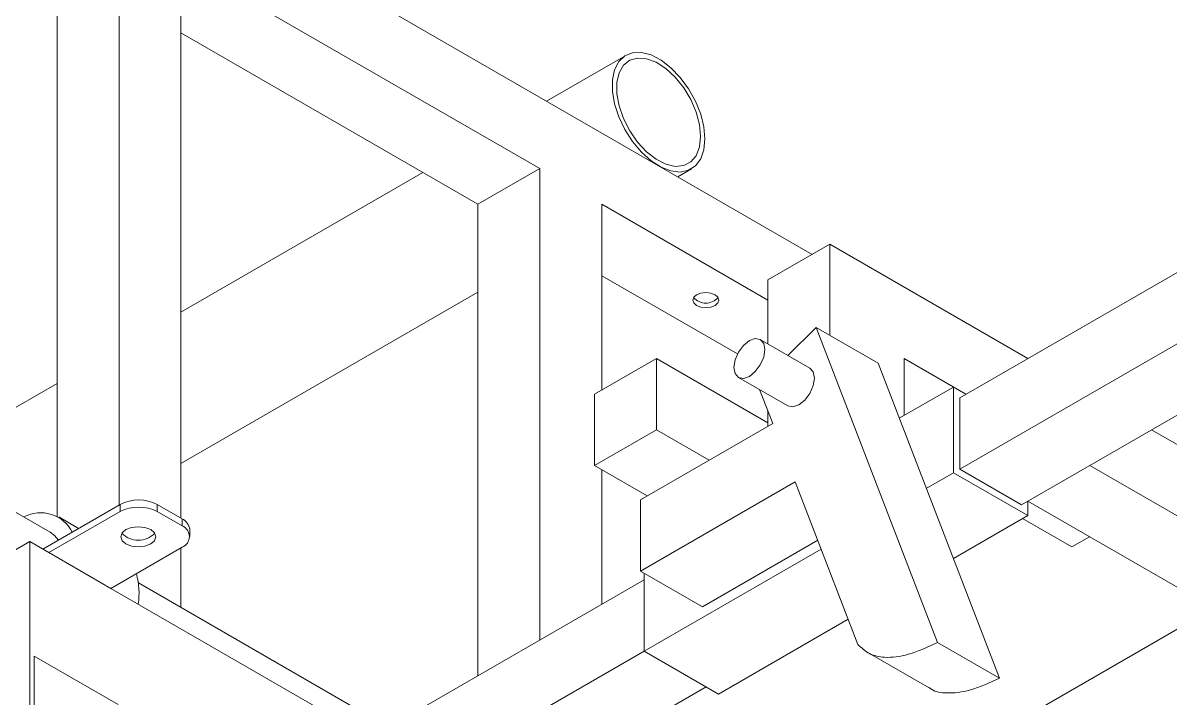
# Model space of a CAD drawing. Header units: millimetres. Extents: x 0 to 1189, y 0 to 841.
# Drawn here: x 242.95 to 269.17, y 174.61 to 190.05 of the extents above; entities that cross this region are included whole.
import ezdxf

# ---------------------------------------------------------------- set-up
doc = ezdxf.new("R2010")
doc.units = ezdxf.units.MM

msp = doc.modelspace()

# ---------------------------------------------------------------- linework, layer by layer
at = {"color": 7, "linetype": 'Continuous', "lineweight": 15}
for p, q in [((260.99, 184.76), (235.813, 199.294)), ((290.128, 196.356), (264.361, 181.481)), ((290.128, 194.722), (264.361, 179.847)), ((245.147, 192.273), (245.147, 179.025)), ((243.733, 191.456), (243.733, 178.775)), ((254.764, 186.721), (246.561, 191.456)), ((246.561, 191.456), (246.561, 178.728)), ((253.349, 185.905), (246.561, 189.824)), ((256.729, 189.311), (254.918, 188.265)), ((254.764, 186.721), (253.349, 185.905)), ((254.764, 186.721), (254.764, 175.94)), ((257.918, 186.533), (258.229, 186.713)), ((252.089, 186.633), (246.561, 183.441)), ((253.349, 185.905), (253.349, 175.124)), ((259.977, 183.712), (256.178, 185.905)), ((256.178, 185.905), (256.178, 181.655)), ((259.977, 184.176), (261.391, 184.992)), ((261.391, 184.992), (261.391, 182.907)), ((265.918, 182.379), (261.391, 184.992)), ((259.28, 182.481), (256.178, 184.272)), ((259.977, 184.176), (259.977, 182.711)), ((274.572, 184.109), (265.776, 179.031)), ((246.561, 179.977), (253.349, 183.896)), ((261.079, 183.088), (260.436, 182.446)), ((261.079, 183.088), (263.856, 175.881)), ((262.494, 182.271), (261.079, 183.088)), ((260.934, 182.159), (259.803, 182.812)), ((257.432, 182.379), (256.017, 181.562)), ((257.432, 180.746), (257.432, 182.379)), ((257.432, 182.379), (259.977, 180.909)), ((262.494, 182.271), (265.27, 175.065)), ((264.503, 181.562), (263.089, 182.379)), ((263.089, 182.379), (263.089, 181.072)), ((259.303, 181.946), (260.434, 181.293)), ((243.733, 181.809), (240.333, 179.846)), ((264.22, 181.726), (262.98, 181.01)), ((264.503, 181.562), (264.22, 181.726)), ((264.22, 181.726), (264.22, 179.766)), ((246.591, 163.058), (278.814, 181.66)), ((256.017, 179.929), (256.017, 181.562)), ((260.086, 180.89), (259.787, 181.666)), ((264.361, 181.481), (264.361, 179.847)), ((259.977, 181.173), (259.977, 180.909)), ((257.066, 179.147), (260.086, 180.89)), ((259.977, 180.909), (259.977, 180.827)), ((256.017, 179.929), (257.432, 180.746)), ((257.432, 180.746), (258.634, 180.052)), ((272.989, 178.297), (268.746, 180.746)), ((256.017, 179.929), (257.22, 179.235)), ((264.361, 179.847), (265.776, 179.031)), ((271.574, 177.48), (267.332, 179.93)), ((243.574, 178.407), (241.311, 179.713)), ((256.178, 179.837), (256.178, 176.756)), ((264.22, 179.766), (263.597, 179.406)), ((264.22, 179.766), (265.917, 178.786)), ((260.601, 179.554), (257.066, 177.513)), ((262.034, 175.835), (260.601, 179.554)), ((257.066, 177.513), (257.066, 179.147)), ((265.917, 178.786), (265.917, 179.113)), ((270.16, 176.664), (265.918, 179.113)), ((245.173, 179.04), (243.405, 178.019)), ((245.173, 178.876), (243.546, 177.938)), ((245.173, 179.04), (245.173, 178.876)), ((246.021, 179.04), (246.021, 178.876)), ((246.587, 178.713), (246.021, 179.04)), ((246.587, 178.55), (246.021, 178.876)), ((244.225, 178.493), (243.774, 178.753)), ((246.587, 178.713), (246.587, 178.55)), ((265.917, 178.786), (264.215, 177.804)), ((266.926, 178.067), (265.799, 178.718)), ((246.763, 178.305), (246.763, 178.468)), ((267.328, 178.299), (266.926, 178.067)), ((243.106, 178.192), (238.863, 175.743)), ((243.106, 173.293), (243.106, 178.192)), ((243.546, 177.938), (243.106, 178.192)), ((244.961, 177.121), (246.587, 178.06)), ((246.561, 178.045), (246.561, 176.682)), ((261.193, 178.018), (257.149, 175.684)), ((261.116, 178.219), (258.48, 176.697)), ((244.961, 177.121), (243.546, 177.938)), ((258.48, 176.697), (257.066, 177.513)), ((257.149, 177.317), (240.631, 167.781)), ((251.306, 173.944), (245.589, 177.244)), ((257.149, 177.465), (257.149, 175.684)), ((250.885, 173.701), (244.961, 177.121)), ((261.81, 176.415), (258.846, 174.704)), ((257.149, 175.684), (222.246, 155.535)), ((257.149, 175.684), (258.846, 174.704)), ((262.246, 175.658), (263.66, 174.842)), ((265.27, 175.065), (263.856, 175.881)), ((243.205, 175.571), (245.128, 174.461)), ((243.205, 173.35), (243.205, 175.571)), ((258.563, 174.867), (225.075, 155.535))]:
    msp.add_line(p, q, dxfattribs=at)
at = {"color": 7, "linetype": 'Continuous', "lineweight": 15, "flags": 128}
for points in [[(258.539, 187.4), (258.515, 187.151), (258.441, 186.942), (258.323, 186.783), (258.165, 186.682), (257.975, 186.643), (257.762, 186.668), (257.536, 186.756), (257.307, 186.902), (257.086, 187.101), (256.883, 187.342), (256.709, 187.614), (256.57, 187.905), (256.474, 188.201), (256.424, 188.488), (256.424, 188.753), (256.474, 188.983), (256.57, 189.168), (256.709, 189.299), (256.883, 189.369), (257.086, 189.376), (257.307, 189.32), (257.536, 189.202), (257.762, 189.028), (257.975, 188.807), (258.165, 188.549), (258.323, 188.266), (258.441, 187.97), (258.515, 187.677), (258.539, 187.4)], [(258.44, 187.457), (258.414, 187.216), (258.338, 187.017), (258.215, 186.873), (258.053, 186.79), (257.86, 186.772), (257.646, 186.822), (257.423, 186.936), (257.203, 187.107), (256.998, 187.328), (256.819, 187.585), (256.675, 187.865), (256.575, 188.154), (256.524, 188.434), (256.524, 188.692), (256.575, 188.913), (256.675, 189.086), (256.819, 189.201), (256.998, 189.251), (257.203, 189.235), (257.423, 189.153), (257.646, 189.009), (257.86, 188.812), (258.053, 188.571), (258.215, 188.3), (258.338, 188.014), (258.414, 187.728), (258.44, 187.457)], [(258.77, 183.837), (258.835, 183.781), (258.858, 183.714), (258.835, 183.648), (258.77, 183.592), (258.673, 183.554), (258.558, 183.541), (258.443, 183.554), (258.346, 183.592), (258.281, 183.648), (258.258, 183.714), (258.281, 183.781), (258.346, 183.837), (258.443, 183.874), (258.558, 183.888), (258.673, 183.874), (258.77, 183.837)], [(259.199, 182.175), (259.226, 182.346), (259.303, 182.523), (259.418, 182.678), (259.553, 182.787), (259.688, 182.834), (259.803, 182.812), (259.88, 182.724), (259.907, 182.583), (259.88, 182.411), (259.803, 182.234), (259.688, 182.08), (259.553, 181.97), (259.418, 181.923), (259.303, 181.946), (259.226, 182.034), (259.199, 182.175)], [(260.934, 182.159), (260.934, 182.159), (261.011, 182.07), (261.038, 181.93), (261.011, 181.758), (260.934, 181.581), (260.82, 181.426), (260.684, 181.317), (260.549, 181.27), (260.434, 181.293)], [(243.764, 178.226), (243.675, 178.332), (243.574, 178.407)], [(245.871, 178.463), (245.741, 178.513), (245.588, 178.531), (245.435, 178.513), (245.305, 178.463), (245.219, 178.388), (245.188, 178.3), (245.219, 178.211), (245.305, 178.136), (245.435, 178.086), (245.588, 178.069), (245.741, 178.086), (245.871, 178.136), (245.958, 178.211), (245.988, 178.3), (245.958, 178.388), (245.871, 178.463)]]:
    msp.add_lwpolyline(points, dxfattribs=at)
at = {"color": 7, "linetype": 'Continuous', "lineweight": 15}
for centre, radius, start, end in [((258.558, 184.025), 0.38, 221.8603, 318.1395), ((245.597, 178.221), 0.922, 62.6093, 117.3905), ((243.358, 178.044), 0.806, 26.7864, 118.4195), ((245.597, 178.058), 0.922, 62.6093, 117.3905), ((246.462, 178.438), 0.302, 5.6945, 65.6268), ((246.494, 178.305), 0.262, 290.783, 69.2173), ((245.588, 178.731), 0.512, 223.0256, 316.9745), ((243.941, 177.008), 1.664, 351.43, 15.6587)]:
    msp.add_arc(centre, radius, start, end, dxfattribs=at)
for points, knots in [([(263.856, 175.881), (263.632, 175.779), (263.213, 175.588), (262.684, 175.517), (262.288, 175.601), (262.118, 175.758), (262.034, 175.835)], [0, 0, 0, 0, 0.3224228, 0.6020333, 0.8032842, 1, 1, 1, 1]), ([(265.27, 175.065), (265.045, 174.962), (264.625, 174.769), (264.103, 174.708), (263.788, 174.751), (263.682, 174.837), (263.666, 174.851)], [0, 0, 0, 0, 0.383906, 0.716836, 0.956464, 1, 1, 1, 1])]:
    msp.add_open_spline(points, degree=3, knots=knots, dxfattribs=at)

doc.saveas('drawing.dxf')
